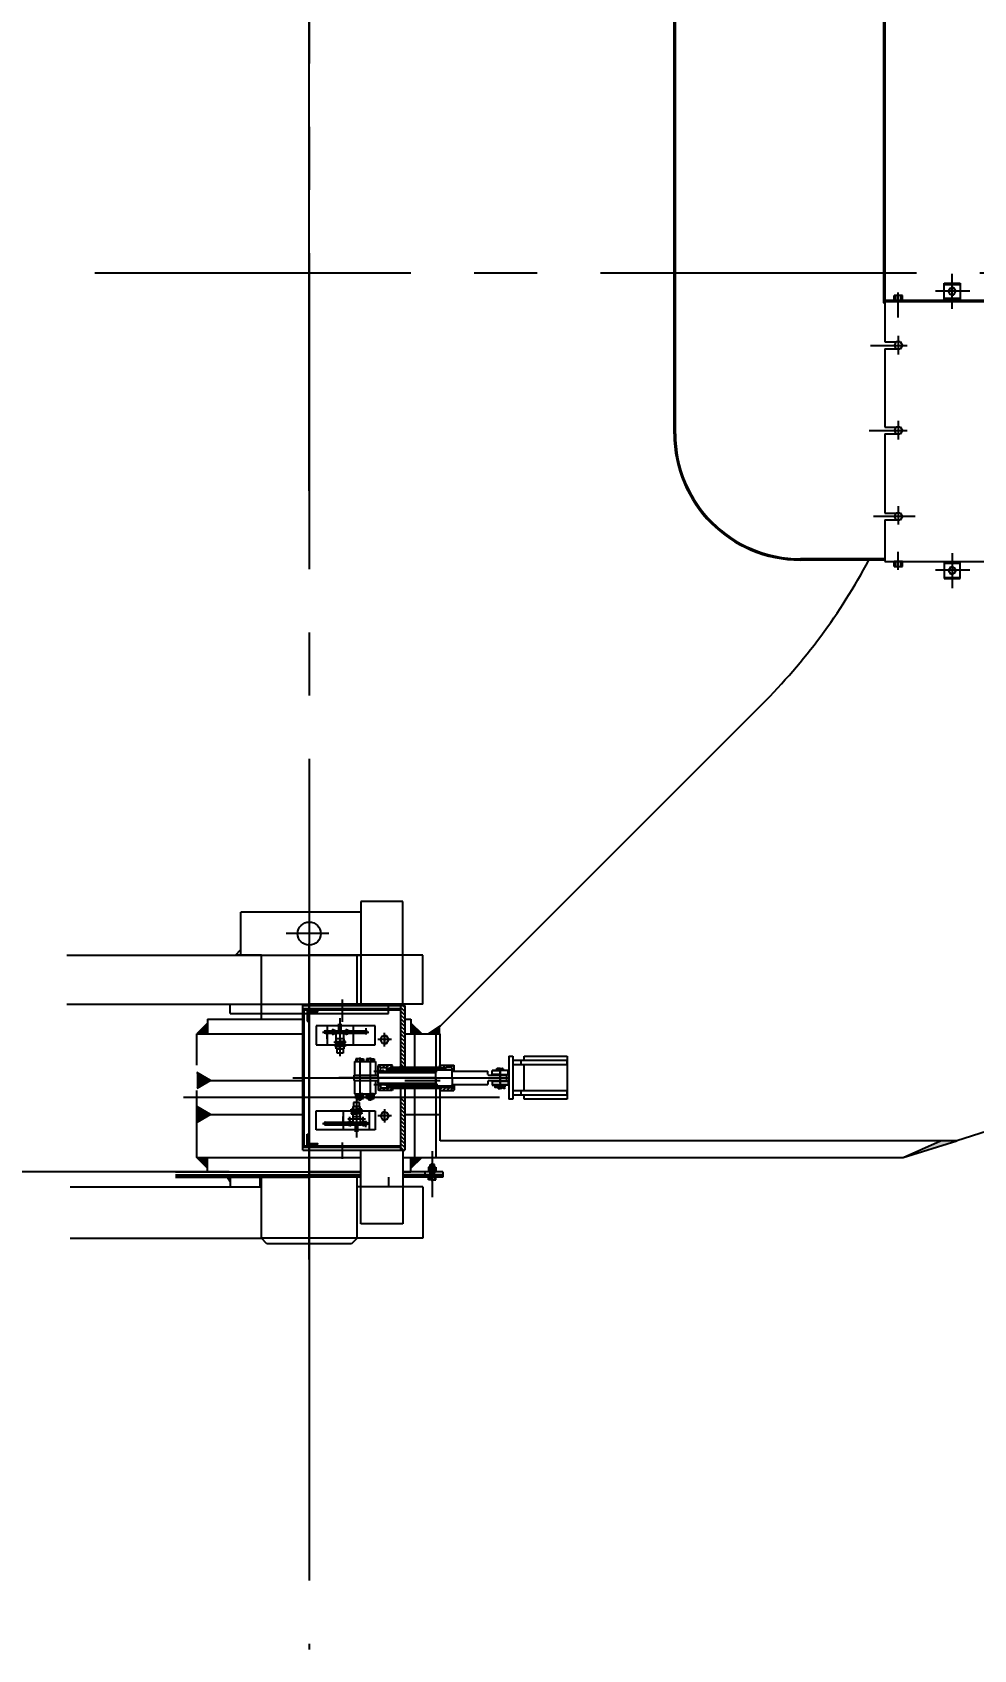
# Model space of a CAD drawing. Header units: millimetres. Extents: x -44903 to -2851, y -697 to 17820.
# Drawn here: x -41400 to -39166, y 4057 to 7895 of the extents above; entities that cross this region are included whole.
import ezdxf

# ---------------------------------------------------------------- set-up
doc = ezdxf.new("R2010")
doc.units = ezdxf.units.MM
doc.header["$LTSCALE"] = 600
doc.linetypes.add('G', pattern=[2, 1.25, -0.25, 0.25, -0.25])
doc.linetypes.add('K', pattern=[2.5, 1.25, -0.25, 0.25, -0.25, 0.25, -0.25])
for name, color, linetype in [('01', 7, 'Continuous'), ('02', 1, 'Continuous'), ('05', 142, 'G'), ('07', 6, 'K'), ('08', 1, 'Continuous'), ('10', 1, 'Continuous')]:
    doc.layers.add(name, color=color, linetype=linetype)
doc.styles.get("Standard").update_dxf_attribs({"font": 'isocp', "width": 0.707, "bigfont": 'intecad.shx'})
doc.dimstyles.new('INTE', dxfattribs={"dimscale": 60, "dimtxt": 3.5, "dimasz": 3, "dimexe": 3, "dimexo": 0, "dimgap": 1, "dimtad": 1, "dimdec": 3, "dimdsep": 46, "dimtxsty": 'Standard', "dimcen": 0, "dimclrd": 1, "dimclre": 1, "dimclrt": 3, "dimaunit": 1, "dimadec": 0, "dimazin": 0, "dimtfac": 1, "dimtdec": 3, "dimtmove": 0, "dimatfit": 0, "dimfxl": 1, "dimarcsym": 0})
pattern_1 = [(45, (-44903.379, 0), (-4.490128, 4.490128), [])]

# ---------------------------------------------------------------- blocks, each defined once
blk = doc.blocks.new('*D92')
at = {"layer": '08', "color": 1, "lineweight": -2}
for p, q in [((-40743.2, 6807.1), (-40743.2, 11299.3)), ((-23065.2, 8334.9), (-23065.2, 11299.3)), ((-40563.2, 11119.3), (-23245.2, 11119.3))]:
    blk.add_line(p, q, dxfattribs=at)
at = {"layer": '08', "color": 1}
for points in [[(-40563.2, 11149.3), (-40563.2, 11089.3), (-40743.2, 11119.3)], [(-23245.2, 11149.3), (-23245.2, 11089.3), (-23065.2, 11119.3)]]:
    blk.add_solid(points, dxfattribs=at)
at = {"layer": 'DEFPOINTS', "color": 0}
for p in [(-23065.2, 11119.3), (-23065.2, 8334.9), (-40743.2, 6807.1)]:
    blk.add_point(p, dxfattribs=at)
at = {"layer": '08', "color": 3, "insert": (-32007.2, 11284.3), "char_height": 210, "attachment_point": 5}
blk.add_mtext('17678%%P0.5', dxfattribs=at)
blk = doc.blocks.new('*D94')
at = {"layer": '08', "color": 1, "lineweight": -2}
for p, q in [((-41093.9, 9458.5), (-42294.1, 9458.5)), ((-42114.1, 9278.5), (-42114.1, 5371.5)), ((-40932.9, 5191.5), (-42294.1, 5191.5))]:
    blk.add_line(p, q, dxfattribs=at)
at = {"layer": '08', "color": 1}
for points in [[(-42144.1, 9278.5), (-42084.1, 9278.5), (-42114.1, 9458.5)], [(-42144.1, 5371.5), (-42084.1, 5371.5), (-42114.1, 5191.5)]]:
    blk.add_solid(points, dxfattribs=at)
at = {"layer": 'DEFPOINTS', "color": 0}
for p in [(-41093.9, 9458.5), (-42114.1, 5191.5), (-40932.9, 5191.5)]:
    blk.add_point(p, dxfattribs=at)
at = {"layer": '08', "color": 3, "insert": (-42279.2, 7325), "char_height": 210, "attachment_point": 5, "rotation": 90}
blk.add_mtext('4267%%p0.5', dxfattribs=at)
blk = doc.blocks.new('*U100')
at = {"layer": '01'}
for p, q in [((-7.7, 2.6), (-7.7, 0)), ((0, 2.6), (-7.7, 2.6)), ((-7.7, 0), (0, 0)), ((0, 0), (-1.5, 2.6)), ((0, 2.6), (1.5, 0)), ((0, 2.6), (7.7, 2.6)), ((7.7, 0), (0, 0)), ((7.7, 2.6), (7.7, 0))]:
    blk.add_line(p, q, dxfattribs=at)
at = {"layer": '05'}
blk.add_line((0, 4.7), (0, -2.1), dxfattribs=at)
blk = doc.blocks.new('*U101')
at = {"layer": '01'}
for p, q in [((-8.4, 0), (-8.4, 8.9)), ((-8.4, 8.9), (0, 8.9)), ((-8.4, 5), (0, 5)), ((0, 8.9), (0, 0)), ((0, -8.9), (0, 0)), ((-8.4, 0), (-8.4, -8.9)), ((-8.4, -5), (0, -5)), ((-8.4, -8.9), (0, -8.9))]:
    blk.add_line(p, q, dxfattribs=at)
at = {"layer": '05'}
blk.add_line((-9.5, 0), (1.1, 0), dxfattribs=at)
blk = doc.blocks.new('*U102')
at = {"layer": '01'}
for p, q in [((-6.4, 0), (-6.4, 8.8)), ((-6.4, 8.8), (0, 8.8)), ((0, 5), (-6.4, 5)), ((-6.4, 0), (-6.4, -8.8)), ((0, 8.8), (0, 0)), ((0, 5), (30, 5)), ((0, -8.8), (0, 0)), ((4.5, 5), (4.5, 0)), ((4.5, -5), (4.5, 0)), ((30, 5), (30, 0)), ((30, -5), (30, 0)), ((0, -5), (-6.4, -5)), ((-6.4, -8.8), (0, -8.8)), ((0, -5), (30, -5))]:
    blk.add_line(p, q, dxfattribs=at)
at = {"layer": '02'}
for p, q in [((30, 4), (4.5, 4)), ((30, -4), (4.5, -4))]:
    blk.add_line(p, q, dxfattribs=at)
at = {"layer": '05'}
blk.add_line((-9.5, 0), (33.5, 0), dxfattribs=at)
blk = doc.blocks.new('*U189')
at = {"layer": '01'}
for p, q in [((-8.4, 0), (-8.4, 8.9)), ((-8.4, 8.9), (0, 8.9)), ((-8.4, 5), (0, 5)), ((0, 8.9), (0, 0)), ((0, -8.9), (0, 0)), ((-8.4, 0), (-8.4, -8.9)), ((-8.4, -5), (0, -5)), ((-8.4, -8.9), (0, -8.9))]:
    blk.add_line(p, q, dxfattribs=at)
at = {"layer": '05'}
blk.add_line((-9.5, 0), (1.1, 0), dxfattribs=at)
blk = doc.blocks.new('*U190')
at = {"layer": '01'}
for p, q in [((-7.7, 2.6), (-7.7, 0)), ((0, 2.6), (-7.7, 2.6)), ((-7.7, 0), (0, 0)), ((0, 0), (-1.5, 2.6)), ((0, 2.6), (1.5, 0)), ((0, 2.6), (7.7, 2.6)), ((7.7, 0), (0, 0)), ((7.7, 2.6), (7.7, 0))]:
    blk.add_line(p, q, dxfattribs=at)
at = {"layer": '05'}
blk.add_line((0, 4.7), (0, -2.1), dxfattribs=at)
blk = doc.blocks.new('*U193')
at = {"layer": '01'}
for p, q in [((0, 5.5), (-5, 2.6)), ((-5, 2.6), (-5, 0)), ((-5, -2.6), (-5, 0)), ((5, 2.6), (0, 5.5)), ((5, 0), (5, 2.6)), ((5, 0), (5, -2.6)), ((0, -5.5), (-5, -2.6)), ((5, -2.6), (0, -5.5))]:
    blk.add_line(p, q, dxfattribs=at)
at = {"layer": '05'}
for p, q in [((-6.9, 0), (6.3, 0)), ((0, -7.3), (0, 6.9))]:
    blk.add_line(p, q, dxfattribs=at)
blk = doc.blocks.new('*U192')
at = {"layer": '01'}
for p, q in [((0, 25), (0, 0)), ((0, 25), (2, 25)), ((0, 0), (25, 0)), ((3, 6.5), (3, 24)), ((23.5, 3), (6.5, 3)), ((25, 0), (25, 1.5))]:
    blk.add_line(p, q, dxfattribs=at)
for centre, radius, start, end in [((2, 24), 0.99, 0.2621, 90), ((6.5, 6.5), 3.5, 180, 269.8782), ((23.5, 1.5), 1.52, 0, 90)]:
    blk.add_arc(centre, radius, start, end, dxfattribs=at)
blk = doc.blocks.new('*U191')
at = {"layer": '01'}
for p, q in [((0, 10), (-9, 4.8)), ((-9, 4.8), (-9, 0)), ((-9, -4.8), (-9, 0)), ((9, 4.8), (0, 10)), ((9, 0), (9, 4.8)), ((9, 0), (9, -4.8)), ((0, -10), (-9, -4.8)), ((9, -4.8), (0, -10))]:
    blk.add_line(p, q, dxfattribs=at)
at = {"layer": '05'}
for p, q in [((-10.9, 0), (10.3, 0)), ((0, -11.8), (0, 11.4))]:
    blk.add_line(p, q, dxfattribs=at)
blk = doc.blocks.new('WRE')
at = {"layer": '01'}
for p, q in [((1858.9, 817.9), (1854.3, 809.9)), ((1854.3, 809.9), (1858.9, 801.9)), ((1863.1, 817.9), (1858.9, 817.9)), ((1863.1, 817.9), (1867.2, 817.9)), ((1867.2, 817.9), (1871.9, 809.9)), ((1871.9, 809.9), (1867.2, 801.9)), ((1858.9, 801.9), (1863.1, 801.9)), ((1867.2, 801.9), (1863.1, 801.9))]:
    blk.add_line(p, q, dxfattribs=at)

msp = doc.modelspace()

# ---------------------------------------------------------------- hatches: boundary and pattern name
at = {"layer": '01'}
for points in [[(-40984.7044, 5543.969), (-41010.2044, 5518.969), (-40984.7044, 5518.969)], [(-40460.359, 5518.969), (-40432.2044, 5537.1878), (-40432.2044, 5518.969)], [(-40526.3083, 5441.6421), (-40528.9629, 5438.9874), (-40526.3083, 5438.9874)], [(-40526.3083, 5387.3328), (-40528.9629, 5389.9874), (-40526.3083, 5389.9874)], [(-39333.2044, 5224.969), (-39245.1957, 5264.469), (-39206.2044, 5264.469)], [(-40984.7044, 5199.969), (-40984.7044, 5224.969), (-41010.2044, 5224.969)], [(-40501.7044, 5199.969), (-40476.2044, 5224.969), (-40501.7044, 5224.969)]]:
    msp.add_hatch(color=256, dxfattribs=at).paths.add_polyline_path(points)
at = {"layer": '01', "linetype": 'Continuous'}
for points in [[(-40501.7044, 5543.969), (-40483.2044, 5525.8317), (-40483.2044, 5518.969), (-40501.7044, 5518.969)], [(-40476.2044, 5518.969), (-40483.2044, 5518.969), (-40483.2044, 5525.8317)]]:
    msp.add_hatch(color=7, dxfattribs=at).paths.add_polyline_path(points)
at = {"layer": '01'}
h = msp.add_hatch(color=256, dxfattribs=at)
h.paths.add_polyline_path([(-41010.2044, 5408.0059), (-41010.2044, 5388.9739), (-40977.2678, 5407.9899), (-40977.2955, 5408.0059)])
h.paths.add_polyline_path([(-41010.2044, 5427.0059), (-41010.2044, 5408.0059), (-40977.2955, 5408.0059)])
h = msp.add_hatch(color=256, dxfattribs=at)
h.paths.add_polyline_path([(-41010.2044, 5326.969), (-41010.2044, 5346.001), (-40977.2678, 5326.985), (-40977.2955, 5326.969)])
h.paths.add_polyline_path([(-41010.2044, 5307.969), (-41010.2044, 5326.969), (-40977.2955, 5326.969)])
at = {"layer": '02'}
for points in [[(-39236.2044, 7258.969), (-39239.2044, 7258.969), (-39236.2044, 7261.969)], [(-39198.2044, 7258.969), (-39195.2044, 7258.969), (-39198.2044, 7261.969)], [(-39236.2044, 6639.969), (-39239.2044, 6639.969), (-39236.2044, 6636.969)], [(-39198.2044, 6639.969), (-39195.2044, 6639.969), (-39198.2044, 6636.969)]]:
    msp.add_hatch(color=256, dxfattribs=at).paths.add_polyline_path(points)
h = msp.add_hatch(dxfattribs=at)
h.set_pattern_fill('LINE', color=256, scale=2, angle=135, style=0)
h.set_pattern_definition([(135, (-44903.379, 0), (-4.490128, -4.490128), [])])
h.paths.add_polyline_path([(-40516.3083, 5367.4874), (-40526.3083, 5367.4874), (-40526.3083, 5242.9874), (-40516.3083, 5242.9874)])
h.paths.add_polyline_path([(-40516.3083, 5585.9874), (-40526.3083, 5585.9874), (-40526.3083, 5439.9874), (-40516.3083, 5439.9874)])
at = {"layer": '02', "linetype": 'Continuous'}
h = msp.add_hatch(dxfattribs=at)
h.set_pattern_fill('LINE', color=1, scale=2, angle=45, style=0)
h.set_pattern_definition(pattern_1)
h.paths.add_polyline_path([(-40559.3083, 5438.4874), (-40559.3083, 5437.3163), (-40545.3083, 5437.3163), (-40545.3083, 5443.4874), (-40546.3083, 5444.4874), (-40578.3083, 5444.4874), (-40579.3083, 5443.4874), (-40579.3083, 5430.4874), (-40574.3083, 5430.4874), (-40574.3083, 5436.4874, -0.414213562), (-40572.3083, 5438.4874)])
h.paths.add_polyline_path([(-40572.3083, 5390.4874, -0.414213562), (-40574.3083, 5392.4874), (-40574.3083, 5398.4874), (-40579.3083, 5398.4874), (-40579.3083, 5385.4874), (-40578.3083, 5384.4874), (-40546.3083, 5384.4874), (-40545.3083, 5385.4874), (-40545.3083, 5391.6586), (-40559.3083, 5391.6586), (-40559.3083, 5390.4874)])
at = {"layer": '02'}
h = msp.add_hatch(dxfattribs=at)
h.set_pattern_fill('LINE', color=256, angle=135, style=0)
h.set_pattern_definition([(135, (-44903.379, 0), (-2.245064, -2.245064), [])])
h.paths.add_polyline_path([(-40419.3083, 5436.4874), (-40419.3083, 5437.3163), (-40433.3083, 5437.3163), (-40433.3083, 5438.9874), (-40469.3083, 5438.9874), (-40526.3083, 5438.9874), (-40545.3083, 5438.9874), (-40545.3083, 5437.3163), (-40559.3083, 5437.3163), (-40559.3083, 5434.4874), (-40419.3083, 5434.4874)])
h.paths.add_polyline_path([(-40419.3083, 5394.4874), (-40559.3083, 5394.4874), (-40559.3083, 5392.4874), (-40559.3083, 5391.6586), (-40545.3083, 5391.6586), (-40545.3083, 5389.9874), (-40526.3083, 5389.9874), (-40469.3083, 5389.9874), (-40433.3083, 5389.9874), (-40433.3083, 5391.6586), (-40419.3083, 5391.6586)])
at = {"layer": '02', "linetype": 'Continuous'}
h = msp.add_hatch(dxfattribs=at)
h.set_pattern_fill('LINE', color=1, scale=2, angle=45, style=0)
h.set_pattern_definition(pattern_1)
h.paths.add_polyline_path([(-40419.3083, 5438.4874), (-40406.3083, 5438.4874, -0.414213562), (-40404.3083, 5436.4874), (-40404.3083, 5431.9874, 0.085164233), (-40404.2225, 5431.4874), (-40399.3083, 5431.4874), (-40399.3083, 5443.4874), (-40400.3083, 5444.4874), (-40432.3083, 5444.4874), (-40433.3083, 5443.4874), (-40433.3083, 5437.3163), (-40419.3083, 5437.3163)])
h.paths.add_polyline_path([(-40419.3083, 5390.4874), (-40419.3083, 5391.6586), (-40433.3083, 5391.6586), (-40433.3083, 5385.4874), (-40432.3083, 5384.4874), (-40400.3083, 5384.4874), (-40399.3083, 5385.4874), (-40399.3083, 5397.4874), (-40404.2225, 5397.4874, 0.085164233), (-40404.3083, 5396.9874), (-40404.3083, 5392.4874, -0.414213562), (-40406.3083, 5390.4874)])
at = {"layer": '10'}
msp.add_hatch(color=256, dxfattribs=at).paths.add_polyline_path([(-40931.2136, 5178.469), (-40937.3115, 5178.469), (-40931.2136, 5167.8934)])

# ---------------------------------------------------------------- linework, layer by layer
for p, q in [((-39380.2044, 9420.469), (-39380.2044, 7253.219)), ((-39377.2044, 8442.969), (-39377.2044, 7160.719)), ((-39236.2044, 7258.969), (-39236.2044, 7299.969)), ((-39236.2044, 7299.969), (-39198.2044, 7299.969)), ((-39236.2044, 7296.969), (-39198.2044, 7296.969)), ((-39198.2044, 7299.969), (-39198.2044, 7258.969)), ((-38153.5516, 7255.969), (-39380.2044, 7255.969)), ((-38153.5516, 7258.969), (-39377.2044, 7258.969)), ((-39198.2044, 7263.969), (-39236.2044, 7263.969)), ((-39198.2044, 7258.969), (-39236.2044, 7258.969)), ((-39377.2044, 7160.719), (-39350.3667, 7160.719)), ((-39377.2044, 7144.219), (-39377.2044, 6958.719)), ((-39377.2044, 7144.219), (-39350.3667, 7144.219)), ((-39377.2044, 6958.719), (-39350.3667, 6958.719)), ((-39377.2044, 6942.219), (-39377.2044, 6754.719)), ((-39377.2044, 6942.219), (-39350.3667, 6942.219)), ((-39377.2044, 6754.719), (-39350.3667, 6754.719)), ((-39377.2044, 6738.219), (-39350.3667, 6738.219)), ((-39377.2044, 6738.219), (-39377.2044, 6639.969)), ((-39377.2044, 6645.969), (-39577.2044, 6645.969)), ((-39377.2044, 6642.969), (-39577.2044, 6642.969)), ((-39377.2044, 6639.969), (-38153.5516, 6639.969)), ((-39236.2044, 6639.969), (-39236.2044, 6598.969)), ((-39198.2044, 6634.969), (-39236.2044, 6634.969)), ((-39236.2044, 6601.969), (-39198.2044, 6601.969)), ((-39198.2044, 6598.969), (-39198.2044, 6639.969)), ((-39236.2044, 6598.969), (-39198.2044, 6598.969)), ((-40620.6674, 5807.4874), (-40905.2044, 5807.4874)), ((-40905.2044, 5705.4874), (-40905.2044, 5807.4874)), ((-40918.2044, 5705.4874), (-40905.2044, 5718.4874)), ((-40856.7044, 5705.4874), (-40918.2044, 5705.4874)), ((-40620.6674, 5705.4874), (-40629.7044, 5705.4874)), ((-41060.2044, 5191.469), (-40743.2044, 5191.469)), ((-41060.2044, 5184.469), (-40743.2044, 5184.469)), ((-40620.6674, 5191.469), (-40743.2044, 5191.469)), ((-40620.6674, 5184.469), (-40743.2044, 5184.469)), ((-40426.2044, 5191.469), (-40520.6674, 5191.469)), ((-40426.2044, 5184.469), (-40520.6674, 5184.469)), ((-40468.891, 5191.469), (-40468.891, 5178.469)), ((-40426.2044, 5191.469), (-40426.2044, 5178.469)), ((-41060.2044, 5181.469), (-40743.2044, 5181.469)), ((-41060.2044, 5179.969), (-40743.2044, 5179.969)), ((-41060.2044, 5178.469), (-40743.2044, 5178.469)), ((-40931.2136, 5167.8934), (-40937.3115, 5178.469)), ((-40620.6674, 5181.469), (-40743.2044, 5181.469)), ((-40620.6674, 5179.969), (-40743.2044, 5179.969)), ((-40620.6674, 5178.469), (-40743.2044, 5178.469)), ((-40426.2044, 5181.469), (-40520.6674, 5181.469)), ((-40426.2044, 5179.969), (-40520.6674, 5179.969)), ((-40426.2044, 5178.469), (-40520.6674, 5178.469)), ((-40843.7044, 5020.669), (-40856.7044, 5033.669)), ((-40629.7044, 5033.669), (-40642.7044, 5020.669))]:
    msp.add_line(p, q)
msp.add_circle((-40743.2044, 5756.4874), 27.5)
at = {"layer": '01', "color": 7, "linetype": 'Continuous'}
for p, q in [((-39874.2044, 6942.719), (-39874.2044, 9517.469)), ((-39877.2044, 6942.719), (-39877.2044, 8442.969)), ((-39335.2794, 7271.169), (-39355.1294, 7271.169)), ((-39355.1294, 7258.969), (-39355.1294, 7271.169)), ((-39355.1294, 7258.969), (-39335.2794, 7258.969)), ((-39351.2044, 7258.969), (-39351.2044, 7271.169)), ((-39339.2044, 7258.969), (-39339.2044, 7271.169)), ((-39335.2794, 7258.969), (-39335.2794, 7271.169)), ((-39349.9337, 7161.469), (-39355.1294, 7152.469)), ((-39355.1294, 7152.469), (-39349.9337, 7143.469)), ((-39349.9337, 7161.469), (-39340.4752, 7161.469)), ((-39340.4752, 7143.469), (-39349.9337, 7143.469)), ((-39340.4752, 7161.469), (-39335.2794, 7152.469)), ((-39335.2794, 7152.469), (-39340.4752, 7143.469)), ((-39349.9337, 6959.469), (-39355.1294, 6950.469)), ((-39355.1294, 6950.469), (-39349.9337, 6941.469)), ((-39349.9337, 6959.469), (-39340.4752, 6959.469)), ((-39340.4752, 6959.469), (-39335.2794, 6950.469)), ((-39335.2794, 6950.469), (-39340.4752, 6941.469)), ((-39340.4752, 6941.469), (-39349.9337, 6941.469)), ((-39349.9337, 6755.469), (-39355.1294, 6746.469)), ((-39349.9337, 6755.469), (-39340.4752, 6755.469)), ((-39345.2044, 6771.3416), (-39345.2044, 6727.1458)), ((-39340.4752, 6755.469), (-39335.2794, 6746.469)), ((-39355.1294, 6746.469), (-39349.9337, 6737.469)), ((-39340.4752, 6737.469), (-39349.9337, 6737.469)), ((-39335.2794, 6746.469), (-39340.4752, 6737.469)), ((-39335.2794, 6639.969), (-39355.1294, 6639.969)), ((-39355.1294, 6627.769), (-39355.1294, 6639.969)), ((-39355.1294, 6627.769), (-39335.2794, 6627.769)), ((-39351.2044, 6627.769), (-39351.2044, 6639.969)), ((-39339.2044, 6627.769), (-39339.2044, 6639.969)), ((-39335.2794, 6627.769), (-39335.2794, 6639.969)), ((-35642.0984, 6421.0757), (-39206.2044, 5264.469)), ((-40432.2044, 5537.1878), (-39668.3138, 6301.0784)), ((-40758.3083, 5578.9874), (-40526.3083, 5578.9874)), ((-40755.3083, 5575.9874), (-40526.3083, 5575.9874)), ((-40984.7044, 5553.469), (-40758.3083, 5553.469)), ((-40984.7044, 5553.469), (-40984.7044, 5518.969)), ((-40516.3083, 5553.469), (-40501.7044, 5553.469)), ((-40501.7044, 5553.469), (-40501.7044, 5518.969)), ((-41010.2044, 5518.969), (-40758.3083, 5518.969)), ((-41010.2044, 5444.4874), (-41010.2044, 5518.969)), ((-40516.3083, 5518.969), (-40432.2044, 5518.969)), ((-40492.2044, 5438.9874), (-40492.2044, 5518.969)), ((-40442.2044, 5438.9874), (-40442.2044, 5518.969)), ((-40432.2044, 5444.4874), (-40432.2044, 5518.969)), ((-40635.8083, 5452.9874), (-40585.8083, 5452.9874)), ((-40635.8083, 5452.9874), (-40635.8083, 5420.9874)), ((-40585.8083, 5452.9874), (-40585.8083, 5420.9874)), ((-40269.8083, 5465.4874), (-40269.8083, 5363.4874)), ((-40259.8083, 5465.4874), (-40259.8083, 5363.4874)), ((-40977.2955, 5408.0059), (-41010.2044, 5427.0059)), ((-40636.3083, 5420.9874), (-40580.8083, 5420.9874)), ((-40574.3083, 5428.4874), (-40579.3083, 5428.4874)), ((-40579.3083, 5422.4874), (-40579.3083, 5426.9874)), ((-40579.3083, 5426.9874), (-40443.8083, 5426.9874)), ((-40559.3083, 5437.3163), (-40545.3083, 5437.3163)), ((-40559.3083, 5434.4874), (-40419.3083, 5434.4874)), ((-40516.3083, 5439.9874), (-40526.3083, 5439.9874)), ((-40469.3083, 5438.9874), (-40526.3083, 5438.9874)), ((-40442.3083, 5414.4874), (-40442.3083, 5433.4874)), ((-40442.3083, 5433.4874), (-40404.3083, 5433.4874)), ((-40442.3083, 5414.4874), (-40442.3083, 5395.4874)), ((-40419.3083, 5437.3163), (-40433.3083, 5437.3163)), ((-40404.3083, 5414.4874), (-40404.3083, 5433.4874)), ((-40404.3083, 5431.4874), (-40399.3083, 5431.4874)), ((-40404.3083, 5414.4874), (-40404.3083, 5395.4874)), ((-40402.8083, 5430.4874), (-40319.3083, 5430.4874)), ((-40317.8083, 5420.9874), (-40274.3083, 5420.9874)), ((-41010.2044, 5408.0059), (-40758.3083, 5408.0059)), ((-41010.2044, 5224.969), (-41010.2044, 5384.4874)), ((-40636.3083, 5407.9874), (-40580.8083, 5407.9874)), ((-40635.8083, 5407.9874), (-40635.8083, 5375.9874)), ((-40635.8083, 5375.9874), (-40585.8083, 5375.9874)), ((-40585.8083, 5407.9874), (-40585.8083, 5375.9874)), ((-40579.3083, 5401.9874), (-40579.3083, 5406.4874)), ((-40579.3083, 5401.9874), (-40443.8083, 5401.9874)), ((-40574.3083, 5400.4874), (-40579.3083, 5400.4874)), ((-40559.3083, 5394.4874), (-40419.3083, 5394.4874)), ((-40559.3083, 5391.6586), (-40545.3083, 5391.6586)), ((-40526.3083, 5389.9874), (-40469.3083, 5389.9874)), ((-40516.3083, 5388.9874), (-40526.3083, 5388.9874)), ((-40516.3083, 5408.0059), (-40432.2044, 5408.0059)), ((-40492.2044, 5224.969), (-40492.2044, 5389.9874)), ((-40442.3083, 5395.4874), (-40404.3083, 5395.4874)), ((-40442.2044, 5224.969), (-40442.2044, 5389.9874)), ((-40419.3083, 5391.6586), (-40433.3083, 5391.6586)), ((-40432.2044, 5264.469), (-40432.2044, 5384.4874)), ((-40404.3083, 5397.4874), (-40399.3083, 5397.4874)), ((-40402.8083, 5398.4874), (-40319.3083, 5398.4874)), ((-40319.3083, 5406.4874), (-40319.3083, 5398.4874)), ((-40317.8083, 5407.9874), (-40274.3083, 5407.9874)), ((-40295.3083, 5394.4874), (-40298.8112, 5394.4874)), ((-40295.3083, 5391.4874), (-40298.8112, 5391.4874)), ((-40298.1341, 5392.9874), (-40295.3083, 5392.9874)), ((-40295.3083, 5390.4874), (-40285.3083, 5390.4874)), ((-40285.3083, 5394.4874), (-40279.2652, 5394.4874)), ((-40279.2652, 5392.9874), (-40285.3083, 5392.9874)), ((-40285.3083, 5392.9874), (-40278.3067, 5390.2019)), ((-40285.3083, 5391.3731), (-40278.8612, 5388.8082)), ((-40279.2652, 5394.4874), (-40279.2652, 5392.9874)), ((-40278.8612, 5388.8082), (-40278.3067, 5390.2019)), ((-41010.2044, 5326.969), (-40758.3083, 5326.969)), ((-40977.2955, 5326.969), (-41010.2044, 5307.969)), ((-40516.3083, 5326.969), (-40432.2044, 5326.969)), ((-39206.2044, 5264.469), (-40432.2044, 5264.469)), ((-41010.2044, 5224.969), (-40620.6674, 5224.969)), ((-40984.7044, 5191.469), (-40984.7044, 5224.969)), ((-40758.3083, 5249.9874), (-40526.3083, 5249.9874)), ((-40755.3083, 5252.9874), (-40526.3083, 5252.9874)), ((-40520.6674, 5224.969), (-39333.2044, 5224.969)), ((-40501.7044, 5191.469), (-40501.7044, 5224.969)), ((-40984.7044, 5191.469), (-40620.6674, 5191.469)), ((-40520.6674, 5191.469), (-40501.7044, 5191.469))]:
    msp.add_line(p, q, dxfattribs=at)
at = {"layer": '01'}
for p, q in [((-39239.2044, 7258.969), (-39236.2044, 7261.969)), ((-39377.2044, 7252.969), (-39380.2044, 7252.969)), ((-39239.2044, 6639.969), (-39236.2044, 6636.969)), ((-40620.6674, 5832.4874), (-40620.6674, 5585.9874)), ((-40520.6674, 5832.4874), (-40620.6674, 5832.4874)), ((-40520.6674, 5585.9874), (-40520.6674, 5832.4874)), ((-40905.2044, 5705.4874), (-40620.6674, 5705.4874)), ((-40856.7044, 5553.469), (-40856.7044, 5705.4874)), ((-40629.7044, 5585.9874), (-40629.7044, 5705.4874)), ((-40758.3083, 5585.9874), (-40516.3083, 5585.9874)), ((-40758.3083, 5242.9874), (-40758.3083, 5585.9874)), ((-40755.3083, 5249.9874), (-40755.3083, 5578.9874)), ((-40526.3083, 5585.9874), (-40526.3083, 5438.9874)), ((-40516.3083, 5585.9874), (-40516.3083, 5438.9874)), ((-40984.7044, 5543.969), (-41010.2044, 5518.969)), ((-40586.8083, 5537.9874), (-40726.8083, 5537.9874)), ((-40726.8083, 5537.9874), (-40726.8083, 5492.9874)), ((-40700.9538, 5537.9874), (-40700.9538, 5492.9874)), ((-40638.9538, 5537.9874), (-40638.9538, 5492.9874)), ((-40586.8083, 5492.9874), (-40586.8083, 5537.9874)), ((-40501.7044, 5543.969), (-40476.2044, 5518.969)), ((-40432.2044, 5537.1878), (-40460.359, 5518.969)), ((-40726.8083, 5492.9874), (-40586.8083, 5492.9874)), ((-40704.8083, 5525.9874), (-40689.7286, 5525.9874)), ((-40704.8083, 5519.9874), (-40689.7649, 5519.9874)), ((-40695.4538, 5525.9874), (-40695.4538, 5519.9874)), ((-40682.179, 5525.9874), (-40657.7286, 5525.9874)), ((-40682.1427, 5519.9874), (-40657.7649, 5519.9874)), ((-40650.179, 5525.9874), (-40608.8083, 5525.9874)), ((-40650.1427, 5519.9874), (-40608.8083, 5519.9874)), ((-40644.4538, 5519.9874), (-40644.4538, 5525.9874)), ((-40632.1933, 5459.3874), (-40632.1933, 5452.9874)), ((-40623.3083, 5459.3874), (-40632.1933, 5459.3874)), ((-40632.1933, 5452.9874), (-40623.3083, 5452.9874)), ((-40628.3083, 5452.9874), (-40628.3083, 5459.3874)), ((-40623.3083, 5459.3874), (-40614.4233, 5459.3874)), ((-40614.4233, 5452.9874), (-40623.3083, 5452.9874)), ((-40618.3083, 5452.9874), (-40618.3083, 5459.3874)), ((-40614.4233, 5459.3874), (-40614.4233, 5452.9874)), ((-40607.1933, 5459.3874), (-40607.1933, 5452.9874)), ((-40598.3083, 5459.3874), (-40607.1933, 5459.3874)), ((-40607.1933, 5452.9874), (-40598.3083, 5452.9874)), ((-40603.3083, 5452.9874), (-40603.3083, 5459.3874)), ((-40598.3083, 5459.3874), (-40589.4233, 5459.3874)), ((-40589.4233, 5452.9874), (-40598.3083, 5452.9874)), ((-40593.3083, 5452.9874), (-40593.3083, 5459.3874)), ((-40589.4233, 5459.3874), (-40589.4233, 5452.9874)), ((-40269.8083, 5465.4874), (-40259.8083, 5465.4874)), ((-40131.0877, 5455.4874), (-40259.8083, 5455.4874)), ((-40239.8083, 5445.4874), (-40239.8083, 5455.4874)), ((-40233.314, 5455.4874), (-40233.314, 5465.4874)), ((-40233.314, 5465.4874), (-40131.0877, 5465.4874)), ((-40131.0877, 5465.4874), (-40131.0877, 5363.4874)), ((-40131.0877, 5445.4874), (-40131.0877, 5455.4874)), ((-40636.3083, 5407.9874), (-40636.3083, 5420.9874)), ((-40578.3083, 5444.4874), (-40579.3083, 5443.4874)), ((-40579.3083, 5414.4874), (-40579.3083, 5443.4874)), ((-40579.3083, 5414.4874), (-40579.3083, 5385.4874)), ((-40546.3083, 5444.4874), (-40578.3083, 5444.4874)), ((-40574.3083, 5426.9874), (-40574.3083, 5436.4874)), ((-40574.3083, 5426.9874), (-40574.3083, 5430.4874)), ((-40572.383, 5426.9874), (-40571.8084, 5430.6649)), ((-40572.3083, 5438.4874), (-40559.3083, 5438.4874)), ((-40571.7931, 5426.9874), (-40571.7931, 5430.4874)), ((-40569.8703, 5426.9874), (-40569.2933, 5430.6804)), ((-40567.34, 5426.9874), (-40566.8232, 5430.2945)), ((-40566.2462, 5426.9874), (-40566.8232, 5430.6804)), ((-40559.8703, 5426.9874), (-40559.2933, 5430.6804)), ((-40559.3083, 5426.9874), (-40559.3083, 5439.0547)), ((-40559.3083, 5436.4874), (-40559.3083, 5426.9874)), ((-40557.34, 5426.9874), (-40556.8232, 5430.2945)), ((-40556.2462, 5426.9874), (-40556.8232, 5430.6804)), ((-40549.8703, 5426.9874), (-40549.2933, 5430.6804)), ((-40547.34, 5426.9874), (-40546.8232, 5430.2945)), ((-40546.2462, 5426.9874), (-40546.8232, 5430.6804)), ((-40545.3083, 5443.4874), (-40546.3083, 5444.4874)), ((-40545.3083, 5437.3163), (-40545.3083, 5443.4874)), ((-40526.3083, 5438.9874), (-40545.3083, 5438.9874)), ((-40528.9629, 5438.9874), (-40526.3083, 5441.6421)), ((-40497.8703, 5426.9874), (-40497.2933, 5430.6804)), ((-40495.34, 5426.9874), (-40494.8232, 5430.2945)), ((-40494.2462, 5426.9874), (-40494.8232, 5430.6804)), ((-40487.8703, 5426.9874), (-40487.2933, 5430.6804)), ((-40485.34, 5426.9874), (-40484.8232, 5430.2945)), ((-40484.2462, 5426.9874), (-40484.8232, 5430.6804)), ((-40477.8703, 5426.9874), (-40477.2933, 5430.6804)), ((-40475.34, 5426.9874), (-40474.8232, 5430.2945)), ((-40474.2462, 5426.9874), (-40474.8232, 5430.6804)), ((-40433.3083, 5438.9874), (-40469.3083, 5438.9874)), ((-40467.8703, 5426.9874), (-40467.2933, 5430.6804)), ((-40465.34, 5426.9874), (-40464.8232, 5430.2945)), ((-40464.2462, 5426.9874), (-40464.8232, 5430.6804)), ((-40457.8703, 5426.9874), (-40457.2933, 5430.6804)), ((-40455.34, 5426.9874), (-40454.8232, 5430.2945)), ((-40454.2462, 5426.9874), (-40454.8232, 5430.6804)), ((-40447.8703, 5426.9874), (-40447.2933, 5430.6804)), ((-40445.34, 5426.9874), (-40444.8232, 5430.2945)), ((-40444.8083, 5426.9874), (-40444.8083, 5430.4874)), ((-40442.3083, 5398.4874), (-40442.3083, 5430.4874)), ((-40433.3083, 5443.4874), (-40432.3083, 5444.4874)), ((-40433.3083, 5437.3163), (-40433.3083, 5443.4874)), ((-40432.3083, 5444.4874), (-40400.3083, 5444.4874)), ((-40419.3083, 5433.4874), (-40419.3083, 5439.0547)), ((-40406.3083, 5438.4874), (-40419.3083, 5438.4874)), ((-40419.3083, 5433.4874), (-40419.3083, 5436.4874)), ((-40404.3083, 5414.4874), (-40404.3083, 5436.4874)), ((-40404.3083, 5414.4874), (-40404.3083, 5392.4874)), ((-40400.3083, 5444.4874), (-40399.3083, 5443.4874)), ((-40399.3083, 5430.4874), (-40399.3083, 5443.4874)), ((-40319.3083, 5422.4874), (-40319.3083, 5430.4874)), ((-40309.3083, 5431.4874), (-40308.8083, 5431.9874)), ((-40271.3083, 5431.4874), (-40309.3083, 5431.4874)), ((-40309.3083, 5422.4874), (-40309.3083, 5431.4874)), ((-40309.3083, 5422.4874), (-40271.3083, 5422.4874)), ((-40308.8083, 5421.9874), (-40309.3083, 5422.4874)), ((-40308.8083, 5431.9874), (-40290.3083, 5431.9874)), ((-40290.3083, 5421.9874), (-40308.8083, 5421.9874)), ((-40300.3083, 5433.9874), (-40300.3083, 5431.9874)), ((-40290.3083, 5433.9874), (-40300.3083, 5433.9874)), ((-40300.3083, 5431.9874), (-40290.3083, 5431.9874)), ((-40290.3083, 5436.4874), (-40296.0583, 5436.4874)), ((-40296.0059, 5433.9874), (-40290.3083, 5433.9874)), ((-40295.3083, 5421.9874), (-40295.3083, 5420.9874)), ((-40290.3083, 5436.4874), (-40284.5583, 5436.4874)), ((-40290.3083, 5433.9874), (-40280.3083, 5433.9874)), ((-40284.6106, 5433.9874), (-40290.3083, 5433.9874)), ((-40271.8083, 5431.9874), (-40290.3083, 5431.9874)), ((-40290.3083, 5421.9874), (-40271.8083, 5421.9874)), ((-40285.3083, 5421.9874), (-40285.3083, 5420.9874)), ((-40280.3083, 5433.9874), (-40280.3083, 5431.9874)), ((-40274.3083, 5407.9874), (-40274.3083, 5420.9874)), ((-40271.3083, 5431.4874), (-40271.8083, 5431.9874)), ((-40271.8083, 5421.9874), (-40271.3083, 5422.4874)), ((-40271.3083, 5422.4874), (-40271.3083, 5431.4874)), ((-40131.0877, 5445.4874), (-40259.8083, 5445.4874)), ((-40233.314, 5383.4874), (-40233.314, 5445.4874)), ((-40977.2401, 5408.0059), (-41010.149, 5389.0059)), ((-40578.3083, 5384.4874), (-40579.3083, 5385.4874)), ((-40546.3083, 5384.4874), (-40578.3083, 5384.4874)), ((-40574.3083, 5401.9874), (-40574.3083, 5392.4874)), ((-40574.3083, 5398.4874), (-40574.3083, 5401.9874)), ((-40574.2933, 5398.6804), (-40573.7765, 5401.9874)), ((-40572.3083, 5390.4874), (-40559.3083, 5390.4874)), ((-40571.8232, 5398.2945), (-40571.2462, 5401.9874)), ((-40564.2933, 5398.2945), (-40564.8703, 5401.9874)), ((-40564.2933, 5398.6804), (-40563.7765, 5401.9874)), ((-40561.8232, 5398.2945), (-40561.2462, 5401.9874)), ((-40559.3083, 5401.9874), (-40559.3083, 5389.9202)), ((-40559.3083, 5401.9874), (-40559.3083, 5392.4874)), ((-40554.2933, 5398.2945), (-40554.8703, 5401.9874)), ((-40554.2933, 5398.6804), (-40553.7765, 5401.9874)), ((-40551.8232, 5398.2945), (-40551.2462, 5401.9874)), ((-40545.3083, 5385.4874), (-40546.3083, 5384.4874)), ((-40545.3083, 5391.6586), (-40545.3083, 5385.4874)), ((-40545.3083, 5389.9874), (-40526.3083, 5389.9874)), ((-40544.2933, 5398.2945), (-40544.8703, 5401.9874)), ((-40544.2933, 5398.6804), (-40543.7765, 5401.9874)), ((-40541.8232, 5398.2945), (-40541.2462, 5401.9874)), ((-40528.9629, 5389.9874), (-40526.3083, 5387.3328)), ((-40526.3083, 5389.9874), (-40526.3083, 5242.9874)), ((-40516.3083, 5389.9874), (-40516.3083, 5242.9874)), ((-40492.2933, 5398.2945), (-40492.8703, 5401.9874)), ((-40492.2933, 5398.6804), (-40491.7765, 5401.9874)), ((-40489.8232, 5398.2945), (-40489.2462, 5401.9874)), ((-40482.2933, 5398.2945), (-40482.8703, 5401.9874)), ((-40482.2933, 5398.6804), (-40481.7765, 5401.9874)), ((-40479.8232, 5398.2945), (-40479.2462, 5401.9874)), ((-40472.2933, 5398.2945), (-40472.8703, 5401.9874)), ((-40472.2933, 5398.6804), (-40471.7765, 5401.9874)), ((-40469.8232, 5398.2945), (-40469.2462, 5401.9874)), ((-40469.3083, 5389.9874), (-40433.3083, 5389.9874)), ((-40462.2933, 5398.2945), (-40462.8703, 5401.9874)), ((-40462.2933, 5398.6804), (-40461.7765, 5401.9874)), ((-40459.8232, 5398.2945), (-40459.2462, 5401.9874)), ((-40452.2933, 5398.2945), (-40452.8703, 5401.9874)), ((-40452.2933, 5398.6804), (-40451.7765, 5401.9874)), ((-40449.8232, 5398.2945), (-40449.2462, 5401.9874)), ((-40444.8197, 5398.3907), (-40445.099, 5401.9874)), ((-40444.8083, 5398.4874), (-40444.8083, 5401.9874)), ((-40433.3083, 5391.6586), (-40433.3083, 5385.4874)), ((-40433.3083, 5385.4874), (-40432.3083, 5384.4874)), ((-40432.3083, 5384.4874), (-40400.3083, 5384.4874)), ((-40419.3083, 5395.4874), (-40419.3083, 5389.9202)), ((-40419.3083, 5392.4874), (-40419.3083, 5395.4874)), ((-40406.3083, 5390.4874), (-40419.3083, 5390.4874)), ((-40400.3083, 5384.4874), (-40399.3083, 5385.4874)), ((-40399.3083, 5398.4874), (-40399.3083, 5385.4874)), ((-40308.8083, 5406.9874), (-40309.3083, 5406.4874)), ((-40309.3083, 5406.4874), (-40271.3083, 5406.4874)), ((-40309.3083, 5406.4874), (-40309.3083, 5397.4874)), ((-40271.3083, 5397.4874), (-40309.3083, 5397.4874)), ((-40309.3083, 5397.4874), (-40308.8083, 5396.9874)), ((-40290.3083, 5406.9874), (-40308.8083, 5406.9874)), ((-40308.8083, 5396.9874), (-40290.3083, 5396.9874)), ((-40300.3083, 5396.9874), (-40290.3083, 5396.9874)), ((-40300.3083, 5394.9874), (-40300.3083, 5396.9874)), ((-40290.3083, 5394.9874), (-40300.3083, 5394.9874)), ((-40295.3083, 5407.9874), (-40295.3083, 5406.9874)), ((-40295.3083, 5394.9874), (-40295.3083, 5390.4874)), ((-40295.3083, 5390.4874), (-40294.4422, 5388.9874)), ((-40294.4422, 5388.9874), (-40290.3083, 5388.9874)), ((-40290.3083, 5406.9874), (-40271.8083, 5406.9874)), ((-40271.8083, 5396.9874), (-40290.3083, 5396.9874)), ((-40280.3083, 5396.9874), (-40290.3083, 5396.9874)), ((-40290.3083, 5394.9874), (-40280.3083, 5394.9874)), ((-40286.1743, 5388.9874), (-40290.3083, 5388.9874)), ((-40285.3083, 5390.4874), (-40286.1743, 5388.9874)), ((-40285.3083, 5407.9874), (-40285.3083, 5406.9874)), ((-40285.3083, 5394.9874), (-40285.3083, 5390.4874)), ((-40280.3083, 5394.9874), (-40280.3083, 5396.9874)), ((-40271.8083, 5406.9874), (-40271.3083, 5406.4874)), ((-40271.3083, 5397.4874), (-40271.8083, 5396.9874)), ((-40271.3083, 5406.4874), (-40271.3083, 5397.4874)), ((-40131.0877, 5383.4874), (-40259.8083, 5383.4874)), ((-40131.0877, 5373.4874), (-40259.8083, 5373.4874)), ((-40239.8083, 5373.4874), (-40239.8083, 5383.4874)), ((-40233.314, 5363.4874), (-40233.314, 5373.4874)), ((-40131.0877, 5373.4874), (-40131.0877, 5383.4874)), ((-40977.2401, 5326.969), (-41010.149, 5345.969)), ((-40726.8083, 5335.9874), (-40586.8083, 5335.9874)), ((-40726.8083, 5290.9874), (-40726.8083, 5335.9874)), ((-40662.0744, 5290.9874), (-40662.0744, 5335.9874)), ((-40628.3083, 5364.9874), (-40628.3083, 5362.9874)), ((-40628.3083, 5362.9874), (-40623.3083, 5362.9874)), ((-40618.3083, 5362.9874), (-40623.3083, 5362.9874)), ((-40618.3083, 5364.9874), (-40618.3083, 5362.9874)), ((-40603.3083, 5364.9874), (-40603.3083, 5362.9874)), ((-40603.3083, 5362.9874), (-40598.3083, 5362.9874)), ((-40600.0744, 5290.9874), (-40600.0744, 5335.9874)), ((-40593.3083, 5362.9874), (-40598.3083, 5362.9874)), ((-40593.3083, 5364.9874), (-40593.3083, 5362.9874)), ((-40586.8083, 5335.9874), (-40586.8083, 5290.9874)), ((-40259.8083, 5363.4874), (-40269.8083, 5363.4874)), ((-40259.8083, 5363.4874), (-40259.8083, 5363.4874)), ((-40131.0877, 5363.4874), (-40233.314, 5363.4874)), ((-40704.8083, 5308.9874), (-40650.8855, 5308.9874)), ((-40704.8083, 5302.9874), (-40650.8493, 5302.9874)), ((-40643.2996, 5302.9874), (-40618.8493, 5302.9874)), ((-40643.2634, 5308.9874), (-40618.8855, 5308.9874)), ((-40611.2996, 5302.9874), (-40608.8083, 5302.9874)), ((-40611.2634, 5308.9874), (-40608.8083, 5308.9874)), ((-40605.5744, 5308.9874), (-40605.5744, 5302.9874)), ((-40586.8083, 5290.9874), (-40726.8083, 5290.9874)), ((-39333.2044, 5224.969), (-39206.2044, 5264.469)), ((-39333.2044, 5224.969), (-39245.1957, 5264.469)), ((-40984.7044, 5199.969), (-41010.2044, 5224.969)), ((-40758.3083, 5242.9874), (-40516.3083, 5242.9874)), ((-40620.6674, 5067.4874), (-40620.6674, 5242.9874)), ((-40520.6674, 5242.9874), (-40520.6674, 5067.4874)), ((-40501.7044, 5199.969), (-40476.2044, 5224.969)), ((-40856.7044, 5033.669), (-40856.7044, 5178.469)), ((-40629.7044, 5033.669), (-40629.7044, 5178.469)), ((-40520.6674, 5067.4874), (-40620.6674, 5067.4874)), ((-40629.7044, 5033.669), (-40856.7044, 5033.669)), ((-40642.7044, 5020.669), (-40843.7044, 5020.669))]:
    msp.add_line(p, q, dxfattribs=at)
at = {"layer": '01', "color": 7, "linetype": 'Continuous'}
for radius in [2, 1.164]:
    msp.add_circle((-40300.1341, 5392.9874), radius, dxfattribs=at)
for centre, radius, start, end in [((-39577.2044, 6942.969), 300, 180, 270), ((-39577.2044, 6942.969), 297, 180, 270), ((-40580.8083, 5422.4874), 1.5, 270, 0), ((-40443.8083, 5428.4874), 1.5, 270, 0), ((-40402.8083, 5431.9874), 1.5, 180, 270), ((-40580.8083, 5406.4874), 1.5, 0, 90), ((-40443.8083, 5400.4874), 1.5, 0, 90), ((-40402.8083, 5396.9874), 1.5, 90, 180), ((-40317.8083, 5406.4874), 1.5, 90, 180)]:
    msp.add_arc(centre, radius, start, end, dxfattribs=at)
at = {"layer": '01'}
for centre, radius, start, end in [((-40692.2044, 7324.969), 1448, 315, 331.9011306), ((-40704.8083, 5522.9874), 3, 90, 270), ((-40608.8083, 5522.9874), 3, 270, 90), ((-40572.3083, 5436.4874), 2, 90, 180), ((-40573.0583, 5430.4874), 1.25, 0, 180), ((-40568.0583, 5430.4874), 1.25, 0, 180), ((-40558.0583, 5430.4874), 1.25, 0, 180), ((-40548.0583, 5430.4874), 1.25, 0, 180), ((-40496.0583, 5430.4874), 1.25, 0, 180), ((-40486.0583, 5430.4874), 1.25, 0, 180), ((-40476.0583, 5430.4874), 1.25, 0, 180), ((-40466.0583, 5430.4874), 1.25, 0, 180), ((-40456.0583, 5430.4874), 1.25, 0, 180), ((-40446.0583, 5430.4874), 1.25, 0, 180), ((-40443.5583, 5430.4874), 1.25, 0, 180), ((-40406.3083, 5436.4874), 2, 0, 90), ((-40317.8083, 5422.4874), 1.5, 180, 270), ((-40296.0059, 5435.2374), 1.25, 92.3977143, 270), ((-40284.5583, 5435.2369), 1.25, 267.6014982, 89.9997373), ((-40573.0583, 5398.4874), 1.25, 180, 0), ((-40572.3083, 5392.4874), 2, 180, 270), ((-40563.0583, 5398.4874), 1.25, 180, 0), ((-40553.0583, 5398.4874), 1.25, 180, 0), ((-40543.0583, 5398.4874), 1.25, 180, 0), ((-40491.0583, 5398.4874), 1.25, 180, 0), ((-40481.0583, 5398.4874), 1.25, 180, 0), ((-40471.0583, 5398.4874), 1.25, 180, 0), ((-40461.0583, 5398.4874), 1.25, 180, 0), ((-40451.0583, 5398.4874), 1.25, 180, 0), ((-40443.5734, 5398.4874), 1.25, 180, 0), ((-40406.3083, 5392.4874), 2, 270, 0), ((-40704.8083, 5305.9874), 3, 90, 270), ((-40608.8083, 5305.9874), 3, 270, 90)]:
    msp.add_arc(centre, radius, start, end, dxfattribs=at)
at = {"layer": '05'}
for p, q in [((-40743.2044, 14571.3305), (-40743.2044, 4057.2458)), ((-41251.862, 7324.969), (-21569.7872, 7324.969)), ((-39217.2044, 7239.2041), (-39217.2044, 7322.2618)), ((-39175.5961, 7280.969), (-39256.7486, 7280.969)), ((-39345.2044, 6619.5364), (-39345.2044, 6662.764)), ((-39217.2044, 6659.7339), (-39217.2044, 6576.6762)), ((-39175.5961, 6618.969), (-39256.7486, 6618.969)), ((-40743.2044, 4983.2846), (-40743.2044, 5842.8115)), ((-40696.6584, 5756.4874), (-40797.6283, 5756.4874)), ((-40665.3083, 5600.0983), (-40665.3083, 5546.8683)), ((-40685.9538, 5527.5074), (-40685.9538, 5518.4047)), ((-40669.9538, 5465.6974), (-40669.9538, 5556.1231)), ((-40653.9538, 5527.5074), (-40653.9538, 5518.4047)), ((-40608.8083, 5531.7995), (-40608.8083, 5516.8149)), ((-40701.3083, 5521.6683), (-40701.3083, 5506.6837)), ((-40690.1573, 5522.9874), (-40648.799, 5522.9874)), ((-40548.2351, 5504.9874), (-40580.3814, 5504.9874)), ((-40564.3083, 5488.9143), (-40564.3083, 5521.0606)), ((-40743.2044, 5472.116), (-40743.2044, 4910.822)), ((-40623.3083, 5462.4524), (-40623.3083, 5359.4386)), ((-40598.3083, 5462.4524), (-40598.3083, 5359.4386)), ((-40781.8488, 5414.4874), (-40267.6028, 5414.4874)), ((-40589.7076, 5430.4874), (-40439.238, 5430.4874)), ((-40589.7076, 5414.4874), (-40438.7746, 5414.4874)), ((-40564.0559, 5414.4874), (-40412.6486, 5414.4874)), ((-40290.3083, 5437.9874), (-40290.3083, 5387.4874)), ((-40290.3083, 5436.0396), (-40290.3083, 5430.1758)), ((-40290.3083, 5418.7593), (-40290.3083, 5434.6489)), ((-40589.7076, 5398.4874), (-40437.6559, 5398.4874)), ((-40302.952, 5392.9874), (-40290.3083, 5392.9874)), ((-40290.3083, 5392.9353), (-40290.3083, 5398.799)), ((-40284.6833, 5392.9874), (-40290.3083, 5392.9874)), ((-40291.2515, 5367.4874), (-41051.3757, 5367.4874)), ((-40631.0744, 5363.2775), (-40631.0744, 5272.8518)), ((-40564.3083, 5340.0606), (-40564.3083, 5307.9143)), ((-40662.4289, 5307.3066), (-40662.4289, 5322.2912)), ((-40651.2779, 5316.9874), (-40609.9196, 5316.9874)), ((-40647.0744, 5312.4675), (-40647.0744, 5321.5702)), ((-40615.0744, 5312.4675), (-40615.0744, 5321.5702)), ((-40608.8083, 5297.1754), (-40608.8083, 5312.16)), ((-40548.2351, 5323.9874), (-40580.3814, 5323.9874)), ((-40665.3083, 5261.1776), (-40665.3083, 5221.7816)), ((-40451.2044, 5240.229), (-40451.2044, 5131.1839))]:
    msp.add_line(p, q, dxfattribs=at)
at = {"layer": '05', "color": 4, "linetype": 'G'}
for p, q in [((-39345.2044, 7218.7214), (-39345.2044, 7278.4138)), ((-39410.963, 7152.469), (-39324.3879, 7152.469)), ((-39345.2044, 7174.9161), (-39345.2044, 7130.7202)), ((-39414.4151, 6950.469), (-39324.3879, 6950.469)), ((-39345.2044, 6973.6897), (-39345.2044, 6929.4938)), ((-39305.0087, 6746.469), (-39403.9082, 6746.469))]:
    msp.add_line(p, q, dxfattribs=at)
at = {"layer": '05', "color": 142, "linetype": 'G'}
for p, q in [((-40743.2044, 5737.816), (-40743.2044, 4997.6869)), ((-40711.7231, 5522.9874), (-40601.4752, 5522.9874)), ((-40444.9809, 5414.4874), (-40673.0563, 5414.4874)), ((-40538.0797, 5414.4874), (-40584.0583, 5414.4874)), ((-40440.5369, 5414.4874), (-40394.5582, 5414.4874)), ((-40290.3083, 5401.6437), (-40290.3083, 5425.7732)), ((-40431.6781, 5367.4874), (-40824.6275, 5367.4874)), ((-40711.7231, 5305.9874), (-40601.4752, 5305.9874))]:
    msp.add_line(p, q, dxfattribs=at)
at = {"layer": '07', "color": 6, "linetype": 'K'}
for p, q in [((-41318.792, 5705.4874), (-40743.2044, 5705.4874)), ((-40473.5951, 5705.4874), (-40743.2044, 5705.4874)), ((-40473.5951, 5589.3987), (-40473.5951, 5705.4874)), ((-41318.792, 5589.3987), (-40743.2044, 5589.3987)), ((-40931.2136, 5566.6874), (-40931.2136, 5589.3987)), ((-40473.5951, 5589.3987), (-40743.2044, 5589.3987)), ((-40555.1952, 5566.6874), (-40555.1952, 5589.3987)), ((-40672.6985, 5522.9874), (-40672.6985, 5542.6407)), ((-40667.2091, 5522.9874), (-40667.2091, 5542.6407)), ((-40633.8191, 5305.9874), (-40633.8191, 5286.3342)), ((-40628.3297, 5305.9874), (-40628.3297, 5286.3342)), ((-41310.2424, 5155.7577), (-40856.7044, 5155.7577)), ((-40931.2136, 5178.469), (-40931.2136, 5155.7577)), ((-40473.5951, 5155.7577), (-40629.7044, 5155.7577)), ((-40555.1952, 5178.469), (-40555.1952, 5155.7577)), ((-40473.5951, 5155.7577), (-40473.5951, 5033.669)), ((-41310.2424, 5033.669), (-40856.7044, 5033.669)), ((-40473.5951, 5033.669), (-40629.7044, 5033.669))]:
    msp.add_line(p, q, dxfattribs=at)
at = {"layer": '07'}
for p, q in [((-40555.1952, 5566.2874), (-40931.2136, 5566.2874)), ((-40682.7945, 5496.9874), (-40682.7945, 5500.3514)), ((-40682.7945, 5500.3514), (-40669.9538, 5500.3514)), ((-40682.7945, 5496.9874), (-40657.1131, 5496.9874)), ((-40682.7945, 5492.9874), (-40682.7945, 5489.3877)), ((-40682.7945, 5489.3877), (-40669.9538, 5489.3877)), ((-40678.9538, 5500.3514), (-40678.9538, 5522.9874)), ((-40660.9538, 5522.9874), (-40678.9538, 5522.9874)), ((-40660.9538, 5506.9874), (-40678.9538, 5506.9874)), ((-40678.9538, 5482.9874), (-40678.9538, 5489.3877)), ((-40657.1131, 5500.3514), (-40669.9538, 5500.3514)), ((-40657.1131, 5489.3877), (-40669.9538, 5489.3877)), ((-40660.9538, 5506.9874), (-40660.9538, 5522.9874)), ((-40660.9538, 5506.9874), (-40660.9538, 5500.3514)), ((-40660.9538, 5489.3877), (-40660.9538, 5482.9874)), ((-40657.1131, 5496.9874), (-40657.1131, 5500.3514)), ((-40657.1131, 5492.9874), (-40657.1131, 5489.3877)), ((-40660.9538, 5482.9874), (-40678.9538, 5482.9874)), ((-40678.9538, 5482.9874), (-40660.9538, 5482.9874)), ((-40676.9538, 5472.9874), (-40676.9538, 5482.9874)), ((-40662.9538, 5472.9874), (-40676.9538, 5472.9874)), ((-40662.9538, 5482.9874), (-40662.9538, 5472.9874)), ((-40643.9152, 5339.5872), (-40631.0744, 5339.5872)), ((-40643.9152, 5335.9874), (-40643.9152, 5339.5872)), ((-40622.0744, 5345.9874), (-40640.0744, 5345.9874)), ((-40640.0744, 5345.9874), (-40622.0744, 5345.9874)), ((-40640.0744, 5345.9874), (-40640.0744, 5339.5872)), ((-40638.0744, 5355.9874), (-40638.0744, 5345.9874)), ((-40624.0744, 5355.9874), (-40638.0744, 5355.9874)), ((-40618.2337, 5339.5872), (-40631.0744, 5339.5872)), ((-40624.0744, 5345.9874), (-40624.0744, 5355.9874)), ((-40622.0744, 5339.5872), (-40622.0744, 5345.9874)), ((-40618.2337, 5335.9874), (-40618.2337, 5339.5872)), ((-40643.9152, 5331.9874), (-40618.2337, 5331.9874)), ((-40643.9152, 5331.9874), (-40643.9152, 5328.6235)), ((-40643.9152, 5328.6235), (-40631.0744, 5328.6235)), ((-40640.0744, 5328.6235), (-40640.0744, 5305.9874)), ((-40622.0744, 5321.9874), (-40640.0744, 5321.9874)), ((-40622.0744, 5305.9874), (-40640.0744, 5305.9874)), ((-40618.2337, 5328.6235), (-40631.0744, 5328.6235)), ((-40622.0744, 5321.9874), (-40622.0744, 5328.6235)), ((-40622.0744, 5321.9874), (-40622.0744, 5305.9874)), ((-40618.2337, 5331.9874), (-40618.2337, 5328.6235)), ((-40860.2044, 5178.469), (-40860.2044, 5155.7577))]:
    msp.add_line(p, q, dxfattribs=at)

# ---------------------------------------------------------------- block references
for name, p, rotation in [('*U101', (-40451.2044, 5194.069), 270), ('*U102', (-40451.2044, 5178.469), 90), ('*U100', (-40451.2044, 5194.069), 180)]:
    msp.add_blockref(name, p, dxfattribs=dict(rotation=rotation))
at = {"layer": '01', "extrusion": (0, 0, -1), "zscale": -1, "rotation": 180}
msp.add_blockref('WRE', (41080.2616, 8090.7712), dxfattribs=at)
at = {"layer": '01'}
msp.add_blockref('WRE', (-41080.2616, 5808.1668), dxfattribs=at)
at = {"layer": '02'}
for name, p, rotation in [('*U192', (-40748.3083, 5573.4874), 270), ('*U193', (-40685.9538, 5522.9561), 90), ('*U193', (-40653.9538, 5522.9561), 90), ('*U189', (-40623.3083, 5373.3874), 90), ('*U190', (-40623.3083, 5375.9874), 180), ('*U189', (-40598.3083, 5373.3874), 90), ('*U190', (-40598.3083, 5375.9874), 180), ('*U191', (-40564.3083, 5323.9874), 90)]:
    msp.add_blockref(name, p, dxfattribs=dict(at, rotation=rotation))
at = {"layer": '02', "xscale": -1}
for name, p, rotation in [('*U191', (-40564.3083, 5504.9874), 90), ('*U193', (-40647.0744, 5306.0188), 90), ('*U193', (-40615.0744, 5306.0188), 90), ('*U192', (-40748.3083, 5255.4874), 270)]:
    msp.add_blockref(name, p, dxfattribs=dict(at, rotation=rotation))

# ---------------------------------------------------------------- dimensions: what is measured, and where the dimension line sits
at = {"layer": '08'}
dim = msp.add_linear_dim(base=(-23065.2044, 11119.3447), p1=(-40743.2044, 6807.1295), p2=(-23065.2044, 8334.9129), angle=0, text='<>%%P0.5', dimstyle='INTE', dxfattribs=at)
dim.commit()
dim.dimension.update_dxf_attribs({"geometry": '*D92', "text_midpoint": (-32007.1897, 11119.3447), "dimtype": 160})
dim = msp.add_linear_dim(base=(-42114.1335, 5191.469), p1=(-41093.9099, 9458.469), p2=(-40932.8801, 5191.469), angle=90, text='<>%%p0.5', dimstyle='INTE', dxfattribs=at)
dim.commit()
dim.dimension.update_dxf_attribs({"geometry": '*D94', "text_midpoint": (-42279.1542, 7324.969)})

doc.saveas('drawing.dxf')
